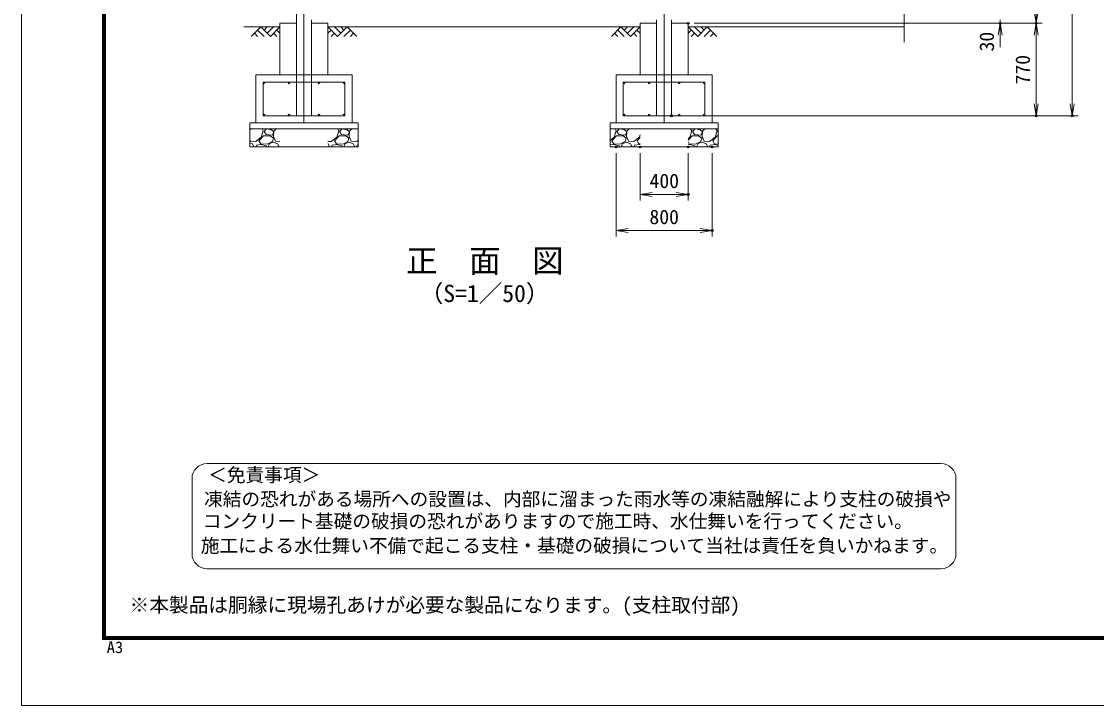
# Model space of a CAD drawing. Units: millimetres at full size. Extents: x -10500 to 10500, y -7425 to 7425.
# Drawn here: x -10500 to -1545, y -7425 to -1729 of the extents above; entities that cross this region are included whole.
import ezdxf
from ezdxf.enums import TextEntityAlignment as Align

# ---------------------------------------------------------------- set-up
doc = ezdxf.new("R2010")
doc.units = ezdxf.units.MM
doc.header["$LTSCALE"] = 30
doc.header["$PDMODE"] = 32
doc.header["$PDSIZE"] = 15
doc.linetypes.add('USER1', pattern=[50.8, 31.75, -6.35, 6.35, -6.35])
for name, color, linetype, lineweight in [('0-1_D-STR-DIM', 7, 'Continuous', 13), ('0-2_D-STR1', 1, 'Continuous', 18), ('0-3_D-BMK', 2, 'USER1', 13), ('0-4_D-STR3', 3, 'Continuous', 13), ('0-5_D-BGD', 7, 'Continuous', 18), ('0-6_0', 7, 'Continuous', 18), ('0-9_D-TTL-TXT', 7, 'Continuous', 13), ('0-A_D-STR4', 7, 'Continuous', 18), ('0-B_D-DCR-HCH', 7, 'Continuous', 13), ('0-C_D-TTL', 7, 'Continuous', 18)]:
    doc.layers.add(name, color=color, linetype=linetype, lineweight=lineweight)
doc.layers.add('0-7_Defpoints', color=253, linetype='Continuous')
doc.styles.add('ＭＳ ゴシック', font='')
doc.styles.get('ＭＳ ゴシック').set_extended_font_data('MS Gothic')

# ---------------------------------------------------------------- blocks, each defined once
blk = doc.blocks.new('_Open')
at = {"layer": '0-6_0'}
blk.add_line((-30, 5), (0, 0), dxfattribs=at)
blk.add_lwpolyline([(-30, -5), (0, 0), (-30, 0)], dxfattribs=at)

msp = doc.modelspace()

# ---------------------------------------------------------------- linework, layer by layer
at = {"layer": '0-1_D-STR-DIM'}
for p, q in [((-2046.86, 4285.7), (-2046.86, -1744.3)), ((-1746.86, 4285.7), (-1746.86, -2514.3)), ((-3146.86, -1901.89), (-3146.86, -739.95)), ((-4896.86, -1744.3), (-1996.86, -1744.3)), ((-4896.86, -1744.3), (-2296.86, -1744.3)), ((-4896.86, -1744.3), (-1996.86, -1744.3)), ((-2346.86, -1714.3), (-2346.86, -1744.3)), ((-2046.86, -1744.3), (-2046.86, -2514.3)), ((-2346.86, -1844.3), (-2346.86, -1944.3)), ((-5034.36, -2514.3), (-1996.86, -2514.3)), ((-5034.36, -2514.3), (-1696.86, -2514.3)), ((-5546.86, -2824.3), (-5546.86, -3519.64)), ((-5346.86, -2824.3), (-5346.86, -3219.64)), ((-4946.86, -2824.3), (-4946.86, -3219.64)), ((-4746.86, -2824.3), (-4746.86, -3519.64)), ((-5346.86, -3169.64), (-4946.86, -3169.64)), ((-5546.86, -3469.64), (-4746.86, -3469.64))]:
    msp.add_line(p, q, dxfattribs=at)
at = {"layer": '0-2_D-STR1'}
for points in [[(-8209.36, 4285.7), (-8209.36, -2514.3), (-8084.36, -2514.3), (-8084.36, -1714.3)], [(-5209.36, -1714.3), (-5209.36, -2514.3), (-5084.36, -2514.3), (-5084.36, -1714.3)]]:
    msp.add_lwpolyline(points, dxfattribs=at)
at = {"layer": '0-3_D-BMK'}
for p, q in [((-8146.86, -2574.3), (-8146.86, 4345.7)), ((-5146.86, -2574.3), (-5146.86, 4345.7))]:
    msp.add_line(p, q, dxfattribs=at)
at = {"layer": '0-4_D-STR3'}
for p, q in [((-7806.86, -2234.3), (-8486.86, -2234.3)), ((-8486.86, -2514.3), (-8486.86, -2234.3)), ((-7806.86, -2514.3), (-7806.86, -2234.3)), ((-4806.86, -2234.3), (-5486.86, -2234.3)), ((-5486.86, -2514.3), (-5486.86, -2234.3)), ((-4806.86, -2514.3), (-4806.86, -2234.3)), ((-7806.86, -2514.3), (-8486.86, -2514.3)), ((-4806.86, -2514.3), (-5486.86, -2514.3))]:
    msp.add_line(p, q, dxfattribs=at)
for centre in [(-8480.36, -2240.8), (-8271.86, -2240.8), (-8021.86, -2240.8), (-7813.36, -2240.8), (-5480.36, -2240.8), (-5271.86, -2240.8), (-5021.86, -2240.8), (-4813.36, -2240.8), (-8480.36, -2507.8), (-8271.86, -2507.8), (-8021.86, -2507.8), (-7813.36, -2507.8), (-5480.36, -2507.8), (-5271.86, -2507.8), (-5021.86, -2507.8), (-4813.36, -2507.8)]:
    msp.add_circle(centre, 6.5, dxfattribs=at)
at = {"layer": '0-5_D-BGD'}
for p, q in [((-8346.86, -1774.3), (-8646.86, -1774.3)), ((-5346.86, -1774.3), (-7946.86, -1774.3)), ((-3146.86, -1774.3), (-4946.86, -1774.3))]:
    msp.add_line(p, q, dxfattribs=at)
at = {"layer": '0-7_Defpoints'}
for p in [(-4946.86, -1744.3), (-2346.86, -1744.3), (-2046.86, -1744.3), (-5084.36, -2514.3), (-5084.36, -2514.3), (-2046.86, -2514.3), (-1746.86, -2514.3), (-5546.86, -2774.3), (-5346.86, -2774.3), (-4946.86, -2774.3), (-4746.86, -2774.3), (-4946.86, -3169.64), (-4746.86, -3469.64)]:
    msp.add_point(p, dxfattribs=at)
at = {"layer": '0-9_D-TTL-TXT', "color": 2}
for p, q in [((-2840.63, -5410.88), (-8954.51, -5410.88)), ((-9079.51, -5535.88), (-9079.51, -6160.88)), ((-2715.63, -6160.88), (-2715.63, -5535.88)), ((-8954.51, -6285.88), (-2840.63, -6285.88))]:
    msp.add_line(p, q, dxfattribs=at)
for centre, start, end in [((-8954.51, -5535.88), 90, 180), ((-2840.63, -5535.88), 0, 90), ((-8954.51, -6160.88), 180, 270), ((-2840.63, -6160.88), 270, 0)]:
    msp.add_arc(centre, 125, start, end, dxfattribs=at)
at = {"layer": '0-A_D-STR4'}
for p, q in [((-8346.86, -1744.3), (-8209.36, -1744.3)), ((-8346.86, -1744.3), (-8346.86, -2174.3)), ((-8084.36, -1744.3), (-7946.86, -1744.3)), ((-7946.86, -1744.3), (-7946.86, -2174.3)), ((-5346.86, -1744.3), (-5209.36, -1744.3)), ((-5346.86, -1744.3), (-5346.86, -2174.3)), ((-5084.36, -1744.3), (-4946.86, -1744.3)), ((-4946.86, -1744.3), (-4946.86, -2174.3)), ((-7746.86, -2174.3), (-8546.86, -2174.3)), ((-8546.86, -2574.3), (-8546.86, -2174.3)), ((-7746.86, -2574.3), (-7746.86, -2174.3)), ((-4746.86, -2174.3), (-5546.86, -2174.3)), ((-5546.86, -2574.3), (-5546.86, -2174.3)), ((-4746.86, -2574.3), (-4746.86, -2174.3)), ((-7696.86, -2574.3), (-8596.86, -2574.3)), ((-8596.86, -2574.3), (-8596.86, -2774.3)), ((-7696.86, -2574.3), (-7696.86, -2774.3)), ((-4696.86, -2574.3), (-5596.86, -2574.3)), ((-5596.86, -2574.3), (-5596.86, -2774.3)), ((-4696.86, -2574.3), (-4696.86, -2774.3)), ((-7696.86, -2624.3), (-8596.86, -2624.3)), ((-4696.86, -2624.3), (-5596.86, -2624.3)), ((-7696.86, -2774.3), (-8596.86, -2774.3)), ((-4696.86, -2774.3), (-5596.86, -2774.3))]:
    msp.add_line(p, q, dxfattribs=at)
at = {"layer": '0-B_D-DCR-HCH'}
for p, q in [((-8506.49, -1774.3), (-8586.31, -1854.11)), ((-8506.49, -1774.3), (-8426.68, -1854.11)), ((-8479.89, -1800.9), (-8453.28, -1774.3)), ((-8453.28, -1827.51), (-8400.07, -1774.3)), ((-8426.68, -1854.11), (-8346.86, -1774.3)), ((-7867.04, -1854.11), (-7946.86, -1774.3)), ((-7840.43, -1827.51), (-7893.65, -1774.3)), ((-7787.22, -1774.3), (-7867.04, -1854.11)), ((-7813.69, -1801.04), (-7840.43, -1774.3)), ((-7787.22, -1774.3), (-7707.4, -1854.11)), ((-5506.49, -1774.3), (-5586.31, -1854.11)), ((-5506.49, -1774.3), (-5426.68, -1854.11)), ((-5479.89, -1800.9), (-5453.28, -1774.3)), ((-5453.28, -1827.51), (-5400.07, -1774.3)), ((-5426.68, -1854.11), (-5346.86, -1774.3)), ((-4867.04, -1854.11), (-4946.86, -1774.3)), ((-4840.43, -1827.51), (-4893.65, -1774.3)), ((-4787.22, -1774.3), (-4867.04, -1854.11)), ((-4813.69, -1801.04), (-4840.43, -1774.3)), ((-4787.22, -1774.3), (-4707.4, -1854.11)), ((-8559.71, -1827.51), (-8532.98, -1854.11)), ((-8533.1, -1800.9), (-8479.64, -1854.11)), ((-8400.07, -1827.51), (-8373.34, -1854.11)), ((-8373.46, -1800.9), (-8346.86, -1827.39)), ((-7920.25, -1800.9), (-7946.86, -1827.39)), ((-7893.65, -1827.51), (-7920.37, -1854.11)), ((-7760.62, -1800.9), (-7814.07, -1854.11)), ((-7734.01, -1827.51), (-7760.74, -1854.11)), ((-5559.71, -1827.51), (-5532.98, -1854.11)), ((-5533.1, -1800.9), (-5479.64, -1854.11)), ((-5400.07, -1827.51), (-5373.34, -1854.11)), ((-5373.46, -1800.9), (-5346.86, -1827.39)), ((-4920.25, -1800.9), (-4946.86, -1827.39)), ((-4893.65, -1827.51), (-4920.37, -1854.11)), ((-4760.62, -1800.9), (-4814.07, -1854.11)), ((-4734.01, -1827.51), (-4760.74, -1854.11)), ((-8587.74, -2624.3), (-8596.86, -2632.62)), ((-8521.8, -2722.5), (-8484, -2680.5)), ((-8502.9, -2693.1), (-8486.1, -2640.6)), ((-8486.1, -2640.6), (-8496.06, -2624.3)), ((-8484, -2680.5), (-8429.4, -2680.5)), ((-8480.44, -2624.3), (-8479.8, -2625.9)), ((-8459.3, -2624.3), (-8479.8, -2644.8)), ((-8479.8, -2625.9), (-8477.13, -2624.3)), ((-8479.8, -2644.8), (-8463, -2670)), ((-8463, -2670), (-8410.5, -2676.3)), ((-8416.8, -2630.1), (-8455.5, -2624.3)), ((-8429.4, -2680.5), (-8402.1, -2699.4)), ((-8400, -2644.8), (-8416.8, -2630.1)), ((-8410.5, -2676.3), (-8400, -2657.4)), ((-8397.9, -2642.7), (-8400, -2686.8)), ((-8400, -2657.4), (-8400, -2644.8)), ((-8377.74, -2624.3), (-8397.9, -2642.7)), ((-7891.8, -2722.5), (-7854, -2680.5)), ((-7872.9, -2693.1), (-7856.1, -2640.6)), ((-7856.1, -2640.6), (-7866.06, -2624.3)), ((-7854, -2680.5), (-7799.4, -2680.5)), ((-7850.44, -2624.3), (-7849.8, -2625.9)), ((-7829.3, -2624.3), (-7849.8, -2644.8)), ((-7849.8, -2625.9), (-7847.13, -2624.3)), ((-7849.8, -2644.8), (-7833, -2670)), ((-7833, -2670), (-7780.5, -2676.3)), ((-7786.8, -2630.1), (-7825.5, -2624.3)), ((-7799.4, -2680.5), (-7772.1, -2699.4)), ((-7770, -2644.8), (-7786.8, -2630.1)), ((-7780.5, -2676.3), (-7770, -2657.4)), ((-7767.9, -2642.7), (-7770, -2686.8)), ((-7770, -2657.4), (-7770, -2644.8)), ((-7747.74, -2624.3), (-7767.9, -2642.7)), ((-5581.8, -2722.5), (-5544, -2680.5)), ((-5562.9, -2693.1), (-5546.1, -2640.6)), ((-5546.1, -2640.6), (-5556.06, -2624.3)), ((-5544, -2680.5), (-5489.4, -2680.5)), ((-5540.44, -2624.3), (-5539.8, -2625.9)), ((-5519.3, -2624.3), (-5539.8, -2644.8)), ((-5539.8, -2625.9), (-5537.13, -2624.3)), ((-5539.8, -2644.8), (-5523, -2670)), ((-5523, -2670), (-5470.5, -2676.3)), ((-5476.8, -2630.1), (-5515.5, -2624.3)), ((-5489.4, -2680.5), (-5462.1, -2699.4)), ((-5460, -2644.8), (-5476.8, -2630.1)), ((-5470.5, -2676.3), (-5460, -2657.4)), ((-5457.9, -2642.7), (-5460, -2686.8)), ((-5460, -2657.4), (-5460, -2644.8)), ((-5437.74, -2624.3), (-5457.9, -2642.7)), ((-5352.9, -2693.1), (-5346.86, -2674.22)), ((-4946.86, -2717.01), (-4914, -2680.5)), ((-4932.9, -2693.1), (-4916.1, -2640.6)), ((-4916.1, -2640.6), (-4926.06, -2624.3)), ((-4914, -2680.5), (-4859.4, -2680.5)), ((-4910.44, -2624.3), (-4909.8, -2625.9)), ((-4889.3, -2624.3), (-4909.8, -2644.8)), ((-4909.8, -2625.9), (-4907.13, -2624.3)), ((-4909.8, -2644.8), (-4893, -2670)), ((-4893, -2670), (-4840.5, -2676.3)), ((-4846.8, -2630.1), (-4885.5, -2624.3)), ((-4859.4, -2680.5), (-4832.1, -2699.4)), ((-4830, -2644.8), (-4846.8, -2630.1)), ((-4840.5, -2676.3), (-4830, -2657.4)), ((-4827.9, -2642.7), (-4830, -2686.8)), ((-4830, -2657.4), (-4830, -2644.8)), ((-4807.74, -2624.3), (-4827.9, -2642.7)), ((-4741.8, -2722.5), (-4704, -2680.5)), ((-4722.9, -2693.1), (-4706.1, -2640.6)), ((-4706.1, -2640.6), (-4716.06, -2624.3)), ((-4704, -2680.5), (-4696.86, -2680.5)), ((-4700.44, -2624.3), (-4699.8, -2625.9)), ((-4699.8, -2625.9), (-4697.13, -2624.3)), ((-4696.86, -2641.86), (-4699.8, -2644.8)), ((-4699.8, -2644.8), (-4696.86, -2649.21)), ((-8596.86, -2718.01), (-8593.2, -2726.7)), ((-8596.86, -2740.03), (-8576.4, -2747.7)), ((-8593.2, -2726.7), (-8549.1, -2728.8)), ((-8576.4, -2747.7), (-8564.13, -2774.3)), ((-8549.1, -2728.8), (-8502.9, -2693.1)), ((-8548.84, -2774.3), (-8542.8, -2758.2)), ((-8502.9, -2754), (-8542.8, -2758.2)), ((-8507.1, -2747.7), (-8521.8, -2722.5)), ((-8454.6, -2751.9), (-8507.1, -2747.7)), ((-8460.9, -2764.5), (-8502.9, -2754)), ((-8458.94, -2774.3), (-8460.9, -2764.5)), ((-8410.5, -2728.8), (-8454.6, -2751.9)), ((-8445.9, -2774.3), (-8433.6, -2745.6)), ((-8433.6, -2745.6), (-8400, -2735.1)), ((-8402.1, -2699.4), (-8410.5, -2728.8)), ((-8400, -2686.8), (-8383.2, -2726.7)), ((-8400, -2735.1), (-8366.4, -2747.7)), ((-8383.2, -2726.7), (-8346.86, -2728.43)), ((-8366.4, -2747.7), (-8354.13, -2774.3)), ((-7946.86, -2727.48), (-7919.1, -2728.8)), ((-7946.86, -2747.53), (-7946.4, -2747.7)), ((-7946.4, -2747.7), (-7934.13, -2774.3)), ((-7919.1, -2728.8), (-7872.9, -2693.1)), ((-7918.84, -2774.3), (-7912.8, -2758.2)), ((-7872.9, -2754), (-7912.8, -2758.2)), ((-7877.1, -2747.7), (-7891.8, -2722.5)), ((-7824.6, -2751.9), (-7877.1, -2747.7)), ((-7830.9, -2764.5), (-7872.9, -2754)), ((-7828.94, -2774.3), (-7830.9, -2764.5)), ((-7780.5, -2728.8), (-7824.6, -2751.9)), ((-7815.9, -2774.3), (-7803.6, -2745.6)), ((-7803.6, -2745.6), (-7770, -2735.1)), ((-7772.1, -2699.4), (-7780.5, -2728.8)), ((-7770, -2686.8), (-7753.2, -2726.7)), ((-7770, -2735.1), (-7736.4, -2747.7)), ((-7753.2, -2726.7), (-7709.1, -2728.8)), ((-7736.4, -2747.7), (-7724.13, -2774.3)), ((-7709.1, -2728.8), (-7696.86, -2719.34)), ((-7708.84, -2774.3), (-7702.8, -2758.2)), ((-7696.86, -2757.57), (-7702.8, -2758.2)), ((-5596.86, -2719.34), (-5562.9, -2693.1)), ((-5562.9, -2754), (-5596.86, -2757.57)), ((-5567.1, -2747.7), (-5581.8, -2722.5)), ((-5514.6, -2751.9), (-5567.1, -2747.7)), ((-5520.9, -2764.5), (-5562.9, -2754)), ((-5518.94, -2774.3), (-5520.9, -2764.5)), ((-5470.5, -2728.8), (-5514.6, -2751.9)), ((-5505.9, -2774.3), (-5493.6, -2745.6)), ((-5493.6, -2745.6), (-5460, -2735.1)), ((-5462.1, -2699.4), (-5470.5, -2728.8)), ((-5460, -2686.8), (-5443.2, -2726.7)), ((-5460, -2735.1), (-5426.4, -2747.7)), ((-5443.2, -2726.7), (-5399.1, -2728.8)), ((-5426.4, -2747.7), (-5414.13, -2774.3)), ((-5399.1, -2728.8), (-5352.9, -2693.1)), ((-5398.84, -2774.3), (-5392.8, -2758.2)), ((-5352.9, -2754), (-5392.8, -2758.2)), ((-5371.8, -2722.5), (-5346.86, -2694.79)), ((-5357.1, -2747.7), (-5371.8, -2722.5)), ((-5346.86, -2748.52), (-5357.1, -2747.7)), ((-5346.86, -2755.51), (-5352.9, -2754)), ((-4946.86, -2703.89), (-4932.9, -2693.1)), ((-4937.1, -2747.7), (-4946.86, -2730.97)), ((-4932.9, -2754), (-4946.86, -2755.47)), ((-4884.6, -2751.9), (-4937.1, -2747.7)), ((-4890.9, -2764.5), (-4932.9, -2754)), ((-4888.94, -2774.3), (-4890.9, -2764.5)), ((-4840.5, -2728.8), (-4884.6, -2751.9)), ((-4875.9, -2774.3), (-4863.6, -2745.6)), ((-4863.6, -2745.6), (-4830, -2735.1)), ((-4832.1, -2699.4), (-4840.5, -2728.8)), ((-4830, -2686.8), (-4813.2, -2726.7)), ((-4830, -2735.1), (-4796.4, -2747.7)), ((-4813.2, -2726.7), (-4769.1, -2728.8)), ((-4796.4, -2747.7), (-4784.13, -2774.3)), ((-4769.1, -2728.8), (-4722.9, -2693.1)), ((-4768.84, -2774.3), (-4762.8, -2758.2)), ((-4722.9, -2754), (-4762.8, -2758.2)), ((-4727.1, -2747.7), (-4741.8, -2722.5)), ((-4696.86, -2750.12), (-4727.1, -2747.7)), ((-4696.86, -2760.51), (-4722.9, -2754))]:
    msp.add_line(p, q, dxfattribs=at)
at = {"layer": '0-C_D-TTL', "color": 2}
msp.add_lwpolyline([(-10500, 7425), (10500, 7425), (10500, -7425), (-10500, -7425)], close=True, dxfattribs=at)
at = {"layer": '0-C_D-TTL'}
for points in [[(-9825, 6875), (9825, 6875), (9825, -6875), (-9825, -6875)], [(-9818.75, 6868.75), (9818.75, 6868.75), (9818.75, -6868.75), (-9818.75, -6868.75)], [(-9812.5, 6862.5), (9812.5, 6862.5), (9812.5, -6862.5), (-9812.5, -6862.5)], [(-9806.25, 6856.25), (9806.25, 6856.25), (9806.25, -6856.25), (-9806.25, -6856.25)], [(-9800, 6850), (9800, 6850), (9800, -6850), (-9800, -6850)]]:
    msp.add_lwpolyline(points, close=True, dxfattribs=at)

# ---------------------------------------------------------------- block references
at = {"layer": '0-1_D-STR-DIM', "xscale": 3.333333, "yscale": 3.333333}
for p, rotation in [((-2046.86, -1744.3), 270), ((-2346.86, -1744.3), 90), ((-2046.86, -1744.3), 90), ((-2046.86, -2514.3), 270), ((-1746.86, -2514.3), 270), ((-5346.86, -3169.64), 180), ((-5546.86, -3469.64), 180)]:
    msp.add_blockref('_Open', p, dxfattribs=dict(at, rotation=rotation))
for p in [(-4946.86, -3169.64), (-4746.86, -3469.64)]:
    msp.add_blockref('_Open', p, dxfattribs=at)

# ---------------------------------------------------------------- texts
at = {"layer": '0-1_D-STR-DIM', "style": 'ＭＳ ゴシック'}
for s, p in [('30', (-2363.24, -1978.6)), ('770', (-2063.73, -2253.08))]:
    msp.add_text(s, height=120.3, rotation=90, dxfattribs=at).set_placement(p, align=Align.BOTTOM_LEFT)
for s, p in [('400', (-5268.11, -3152.77)), ('800', (-5269.06, -3452.77))]:
    msp.add_text(s, height=120.3, dxfattribs=at).set_placement(p, align=Align.BOTTOM_LEFT)
at = {"layer": '0-9_D-TTL-TXT', "style": 'ＭＳ ゴシック'}
for s, height, p in [('正\u3000面\u3000図', 192.4, (-7296.61, -3875.92)), ('（S=1／50）', 144.3, (-7182.9, -4108.91)), ('＜免責事項＞ \u3000\u3000', 114.1, (-8945.25, -5596.33)), ('凍結の恐れがある場所への設置は、内部に溜まった雨水等の凍結融解により支柱の破損や', 114.1, (-8979.06, -5797.57)), ('コンクリート基礎の破損の恐れがありますので施工時、水仕舞いを行ってください。', 114.1, (-8989.33, -5981.13)), ('施工による水仕舞い不備で起こる支柱・基礎の破損について当社は責任を負いかねます。 ', 114.1, (-9006.81, -6184.86)), ('※本製品は胴縁に現場孔あけが必要な製品になります。(支柱取付部)', 120.3, (-9600, -6684.01))]:
    msp.add_text(s, height=height, dxfattribs=at).set_placement(p, align=Align.BOTTOM_LEFT)
at = {"layer": '0-C_D-TTL', "style": 'ＭＳ ゴシック', "width": 1.05}
msp.add_text('A3', height=96.11, dxfattribs=at).set_placement((-9790.22, -7017.03), align=Align.BOTTOM_LEFT)

doc.saveas('drawing.dxf')
